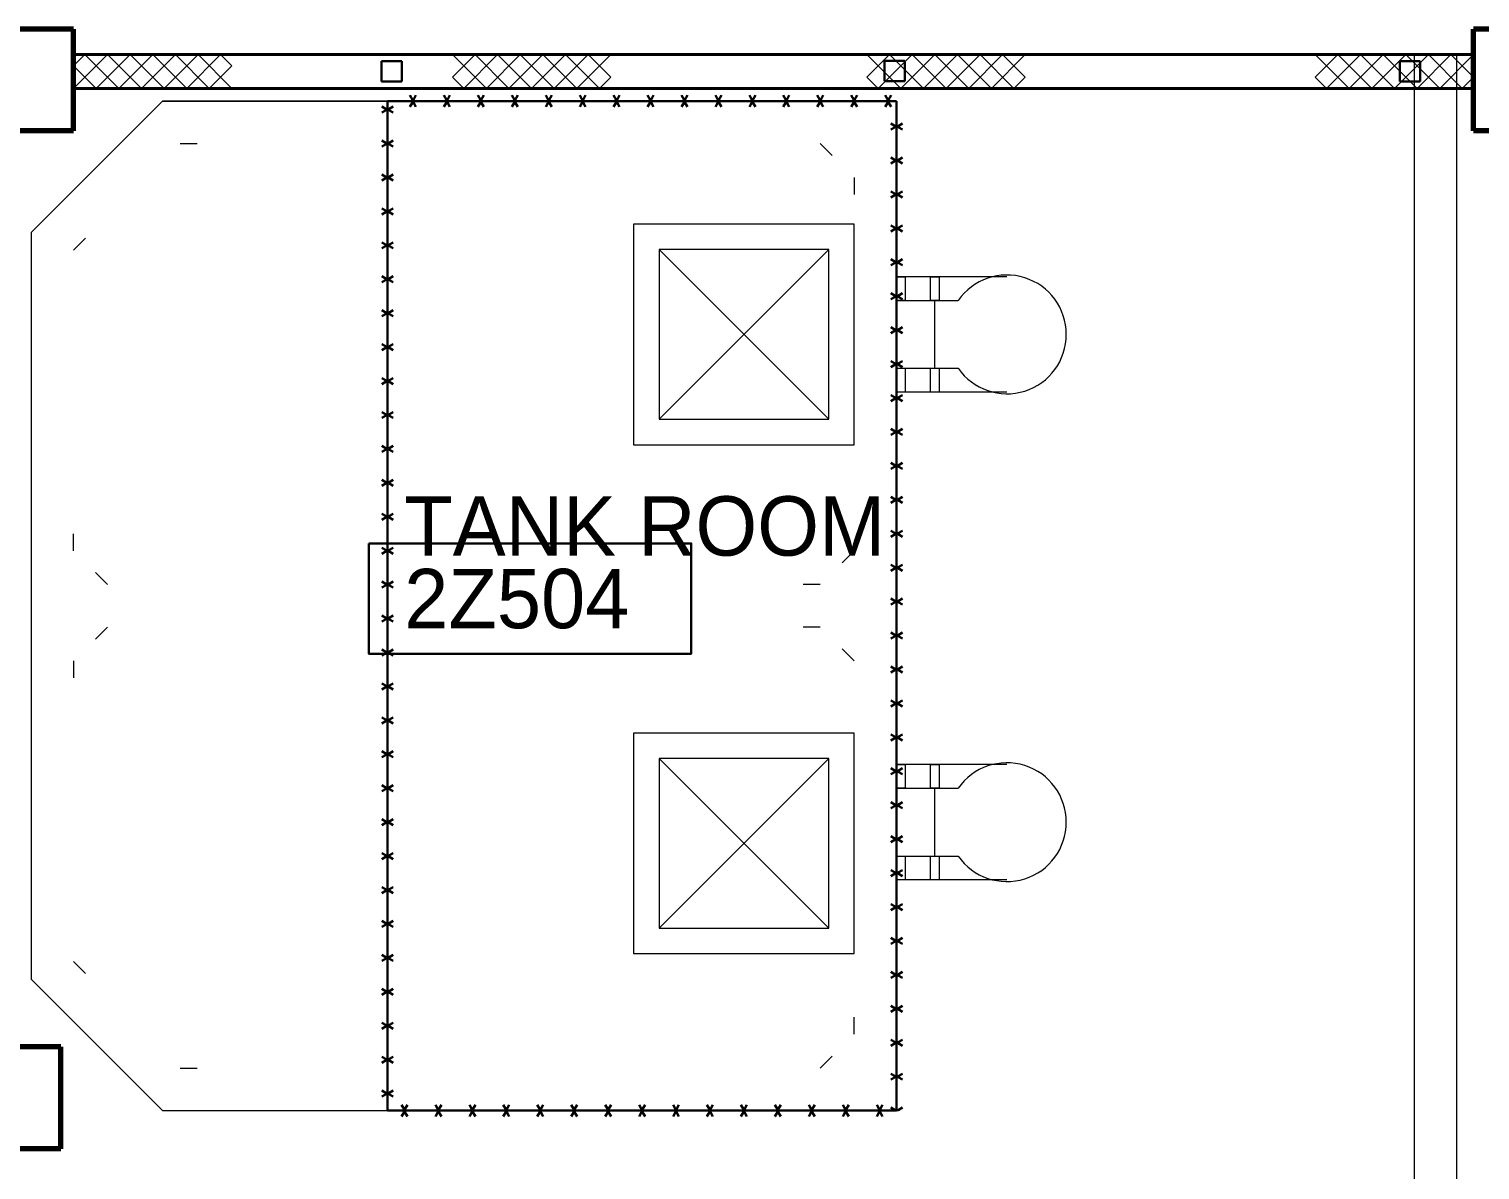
# Model space of a CAD drawing. Header units: metres. Extents: x 1807 to 3745, y 842 to 1968.
# Drawn here: x 3177.11 to 3185.66, y 1421.57 to 1428.3 of the extents above; entities that cross this region are included whole.
import ezdxf
from ezdxf.enums import TextEntityAlignment as Align

# ---------------------------------------------------------------- set-up
doc = ezdxf.new("R2010")
doc.units = ezdxf.units.M
doc.header["$MEASUREMENT"] = 0
doc.linetypes.add('DGN1', pattern=[7.299439, 0, -7.299439])
for name, color, linetype, lineweight in [('Level 1', 7, 'Continuous', 0), ('Level 31', 7, 'Continuous', 0), ('Level 33', 7, 'Continuous', 0), ('TRIRIGA DOOR BOX', 7, 'Continuous', 0)]:
    doc.layers.add(name, color=color, linetype=linetype, lineweight=lineweight)
doc.styles.add('Style-CHAR_FAST_FONT', font='CHAR_FAST_FONT.shx', dxfattribs={"height": 0.2})

msp = doc.modelspace()

# ---------------------------------------------------------------- linework, layer by layer
at = {"layer": 'Level 1', "color": 7, "linetype": 'Continuous', "lineweight": 70}
for p, q in [((3177.375, 1428.3), (3176.625, 1428.3)), ((3177.375, 1427.7), (3177.375, 1428.3)), ((3185.625, 1427.7), (3185.625, 1428.3)), ((3186.375, 1428.3), (3185.625, 1428.3)), ((3177.375, 1427.7), (3176.625, 1427.7)), ((3186.375, 1427.7), (3185.625, 1427.7)), ((3177.3, 1422.3), (3176.7, 1422.3)), ((3177.3, 1421.7), (3177.3, 1422.3)), ((3177.3, 1421.7), (3176.7, 1421.7))]:
    msp.add_line(p, q, dxfattribs=at)
at = {"layer": 'Level 1', "color": 7, "linetype": 'Continuous', "lineweight": 0}
for p, q in [((3177.375, 1428.15), (3185.625, 1428.15)), ((3177.375, 1427.95), (3177.575, 1428.15)), ((3177.4417, 1428.15), (3177.375, 1428.0833)), ((3177.6417, 1427.95), (3177.4417, 1428.15)), ((3177.5083, 1427.95), (3177.7083, 1428.15)), ((3177.575, 1428.15), (3177.775, 1427.95)), ((3177.8417, 1428.15), (3177.6417, 1427.95)), ((3177.7083, 1428.15), (3177.9083, 1427.95)), ((3177.775, 1427.95), (3177.975, 1428.15)), ((3178.0417, 1427.95), (3177.8417, 1428.15)), ((3177.9083, 1427.95), (3178.1083, 1428.15)), ((3177.975, 1428.15), (3178.175, 1427.95)), ((3178.2417, 1428.15), (3178.0417, 1427.95)), ((3178.1083, 1428.15), (3178.3083, 1427.95)), ((3178.3083, 1428.0833), (3178.2417, 1428.15)), ((3179.7407, 1428.15), (3179.6074, 1428.0167)), ((3179.8074, 1427.95), (3179.6074, 1428.15)), ((3179.674, 1427.95), (3179.874, 1428.15)), ((3179.9407, 1427.95), (3179.7407, 1428.15)), ((3180.0073, 1428.15), (3179.8074, 1427.95)), ((3179.874, 1428.15), (3180.074, 1427.95)), ((3180.1407, 1428.15), (3179.9407, 1427.95)), ((3180.2074, 1427.95), (3180.0073, 1428.15)), ((3180.074, 1427.95), (3180.274, 1428.15)), ((3180.3407, 1427.95), (3180.1407, 1428.15)), ((3180.4073, 1428.15), (3180.2074, 1427.95)), ((3180.274, 1428.15), (3180.474, 1427.95)), ((3180.5407, 1428.15), (3180.3407, 1427.95)), ((3180.5407, 1428.0167), (3180.4073, 1428.15)), ((3182.1831, 1428.15), (3182.0498, 1428.0167)), ((3182.2498, 1427.95), (3182.0498, 1428.15)), ((3182.1165, 1427.95), (3182.3165, 1428.15)), ((3182.3831, 1427.95), (3182.1831, 1428.15)), ((3182.4498, 1428.15), (3182.2498, 1427.95)), ((3182.3165, 1428.15), (3182.5165, 1427.95)), ((3182.5831, 1428.15), (3182.3831, 1427.95)), ((3182.6498, 1427.95), (3182.4498, 1428.15)), ((3182.5165, 1427.95), (3182.7165, 1428.15)), ((3182.7831, 1427.95), (3182.5831, 1428.15)), ((3182.8498, 1428.15), (3182.6498, 1427.95)), ((3182.7165, 1428.15), (3182.9165, 1427.95)), ((3182.9831, 1428.15), (3182.7831, 1427.95)), ((3182.9831, 1428.0167), (3182.8498, 1428.15)), ((3184.825, 1428.15), (3184.6917, 1428.0167)), ((3184.8917, 1427.95), (3184.6917, 1428.15)), ((3184.7583, 1427.95), (3184.9583, 1428.15)), ((3185.025, 1427.95), (3184.825, 1428.15)), ((3185.0917, 1428.15), (3184.8917, 1427.95)), ((3184.9583, 1428.15), (3185.1583, 1427.95)), ((3185.225, 1428.15), (3185.025, 1427.95)), ((3185.2917, 1427.95), (3185.0917, 1428.15)), ((3185.1583, 1427.95), (3185.3583, 1428.15)), ((3185.425, 1427.95), (3185.225, 1428.15)), ((3185.275, 1428.15), (3185.275, 1415.85)), ((3185.4917, 1428.15), (3185.2917, 1427.95)), ((3185.3583, 1428.15), (3185.5583, 1427.95)), ((3185.625, 1428.15), (3185.425, 1427.95)), ((3185.625, 1428.0167), (3185.4917, 1428.15)), ((3185.525, 1428.15), (3185.525, 1415.85)), ((3177.375, 1428.0833), (3177.5083, 1427.95)), ((3178.175, 1427.95), (3178.3083, 1428.0833)), ((3177.375, 1427.95), (3185.625, 1427.95)), ((3179.6074, 1428.0167), (3179.674, 1427.95)), ((3180.474, 1427.95), (3180.5407, 1428.0167)), ((3182.0498, 1428.0167), (3182.1165, 1427.95)), ((3182.9165, 1427.95), (3182.9831, 1428.0167)), ((3184.6917, 1428.0167), (3184.7583, 1427.95)), ((3185.5583, 1427.95), (3185.625, 1428.0167)), ((3177.9, 1427.875), (3182.225, 1427.875)), ((3182.225, 1427.875), (3177.9, 1427.875)), ((3177.9, 1427.875), (3177.9, 1427.875)), ((3182.225, 1427.875), (3182.225, 1427.875)), ((3181.975, 1427.15), (3180.675, 1427.15)), ((3180.675, 1427.15), (3180.675, 1425.85)), ((3181.975, 1425.85), (3181.975, 1427.15)), ((3180.825, 1427), (3181.825, 1426)), ((3181.825, 1427), (3180.825, 1426)), ((3180.675, 1425.85), (3181.975, 1425.85)), ((3181.975, 1424.15), (3180.675, 1424.15)), ((3180.675, 1424.15), (3180.675, 1422.85)), ((3181.975, 1422.85), (3181.975, 1424.15)), ((3180.825, 1424), (3181.825, 1423)), ((3181.825, 1424), (3180.825, 1423)), ((3180.675, 1422.85), (3181.975, 1422.85))]:
    msp.add_line(p, q, dxfattribs=at)
at = {"layer": 'Level 1', "color": 7, "linetype": 'Continuous', "lineweight": 40}
for p, q in [((3177.375, 1427.95), (3177.375, 1428.15)), ((3177.375, 1428.15), (3185.625, 1428.15)), ((3185.625, 1427.95), (3185.625, 1428.15)), ((3177.375, 1427.95), (3185.625, 1427.95))]:
    msp.add_line(p, q, dxfattribs=at)
at = {"layer": 'Level 1', "color": 7, "linetype": 'Continuous', "lineweight": 30}
for p, q in [((3179.31, 1428.11), (3179.19, 1428.11)), ((3179.19, 1428.11), (3179.19, 1427.99)), ((3179.31, 1427.99), (3179.31, 1428.11)), ((3182.2731, 1428.1122), (3182.1531, 1428.1122)), ((3182.1531, 1428.1122), (3182.1531, 1427.9922)), ((3182.2731, 1427.9922), (3182.2731, 1428.1122)), ((3185.31, 1428.11), (3185.19, 1428.11)), ((3185.19, 1428.11), (3185.19, 1427.99)), ((3185.31, 1427.99), (3185.31, 1428.11)), ((3179.19, 1427.99), (3179.31, 1427.99)), ((3182.1531, 1427.9922), (3182.2731, 1427.9922)), ((3185.19, 1427.99), (3185.31, 1427.99)), ((3179.225, 1421.925), (3179.225, 1427.875)), ((3179.225, 1427.875), (3182.225, 1427.875)), ((3179.3574, 1427.9091), (3179.3723, 1427.8833)), ((3179.3723, 1427.8666), (3179.3574, 1427.8408)), ((3179.3723, 1427.8833), (3179.3723, 1427.8666)), ((3179.3926, 1427.9091), (3179.3777, 1427.8833)), ((3179.3777, 1427.8833), (3179.3777, 1427.8666)), ((3179.3777, 1427.8666), (3179.3926, 1427.8408)), ((3179.5574, 1427.9091), (3179.5723, 1427.8833)), ((3179.5723, 1427.8666), (3179.5574, 1427.8408)), ((3179.5723, 1427.8833), (3179.5723, 1427.8666)), ((3179.5926, 1427.9091), (3179.5777, 1427.8833)), ((3179.5777, 1427.8833), (3179.5777, 1427.8666)), ((3179.5777, 1427.8666), (3179.5926, 1427.8408)), ((3179.7574, 1427.9091), (3179.7723, 1427.8833)), ((3179.7723, 1427.8666), (3179.7574, 1427.8408)), ((3179.7723, 1427.8833), (3179.7723, 1427.8666)), ((3179.7926, 1427.9091), (3179.7777, 1427.8833)), ((3179.7777, 1427.8833), (3179.7777, 1427.8666)), ((3179.7777, 1427.8666), (3179.7926, 1427.8408)), ((3179.9574, 1427.9091), (3179.9723, 1427.8833)), ((3179.9723, 1427.8666), (3179.9574, 1427.8408)), ((3179.9723, 1427.8833), (3179.9723, 1427.8666)), ((3179.9926, 1427.9091), (3179.9777, 1427.8833)), ((3179.9777, 1427.8833), (3179.9777, 1427.8666)), ((3179.9777, 1427.8666), (3179.9926, 1427.8408)), ((3180.1574, 1427.9091), (3180.1723, 1427.8833)), ((3180.1723, 1427.8666), (3180.1574, 1427.8408)), ((3180.1723, 1427.8833), (3180.1723, 1427.8666)), ((3180.1926, 1427.9091), (3180.1777, 1427.8833)), ((3180.1777, 1427.8833), (3180.1777, 1427.8666)), ((3180.1777, 1427.8666), (3180.1926, 1427.8408)), ((3180.3574, 1427.9091), (3180.3723, 1427.8833)), ((3180.3723, 1427.8666), (3180.3574, 1427.8408)), ((3180.3723, 1427.8833), (3180.3723, 1427.8666)), ((3180.3926, 1427.9091), (3180.3777, 1427.8833)), ((3180.3777, 1427.8833), (3180.3777, 1427.8666)), ((3180.3777, 1427.8666), (3180.3926, 1427.8408)), ((3180.5574, 1427.9091), (3180.5723, 1427.8833)), ((3180.5723, 1427.8666), (3180.5574, 1427.8408)), ((3180.5723, 1427.8833), (3180.5723, 1427.8666)), ((3180.5926, 1427.9091), (3180.5777, 1427.8833)), ((3180.5777, 1427.8833), (3180.5777, 1427.8666)), ((3180.5777, 1427.8666), (3180.5926, 1427.8408)), ((3180.7574, 1427.9091), (3180.7723, 1427.8833)), ((3180.7723, 1427.8666), (3180.7574, 1427.8408)), ((3180.7723, 1427.8833), (3180.7723, 1427.8666)), ((3180.7926, 1427.9091), (3180.7777, 1427.8833)), ((3180.7777, 1427.8833), (3180.7777, 1427.8666)), ((3180.7777, 1427.8666), (3180.7926, 1427.8408)), ((3180.9574, 1427.9091), (3180.9723, 1427.8833)), ((3180.9723, 1427.8666), (3180.9574, 1427.8408)), ((3180.9723, 1427.8833), (3180.9723, 1427.8666)), ((3180.9926, 1427.9091), (3180.9777, 1427.8833)), ((3180.9777, 1427.8833), (3180.9777, 1427.8666)), ((3180.9777, 1427.8666), (3180.9926, 1427.8408)), ((3181.1574, 1427.9091), (3181.1723, 1427.8833)), ((3181.1723, 1427.8666), (3181.1574, 1427.8408)), ((3181.1723, 1427.8833), (3181.1723, 1427.8666)), ((3181.1926, 1427.9091), (3181.1777, 1427.8833)), ((3181.1777, 1427.8833), (3181.1777, 1427.8666)), ((3181.1777, 1427.8666), (3181.1926, 1427.8408)), ((3181.3574, 1427.9091), (3181.3723, 1427.8833)), ((3181.3723, 1427.8666), (3181.3574, 1427.8408)), ((3181.3723, 1427.8833), (3181.3723, 1427.8666)), ((3181.3926, 1427.9091), (3181.3777, 1427.8833)), ((3181.3777, 1427.8833), (3181.3777, 1427.8666)), ((3181.3777, 1427.8666), (3181.3926, 1427.8408)), ((3181.5574, 1427.9091), (3181.5723, 1427.8833)), ((3181.5723, 1427.8666), (3181.5574, 1427.8408)), ((3181.5723, 1427.8833), (3181.5723, 1427.8666)), ((3181.5926, 1427.9091), (3181.5777, 1427.8833)), ((3181.5777, 1427.8833), (3181.5777, 1427.8666)), ((3181.5777, 1427.8666), (3181.5926, 1427.8408)), ((3181.7574, 1427.9091), (3181.7723, 1427.8833)), ((3181.7723, 1427.8666), (3181.7574, 1427.8408)), ((3181.7723, 1427.8833), (3181.7723, 1427.8666)), ((3181.7926, 1427.9091), (3181.7777, 1427.8833)), ((3181.7777, 1427.8833), (3181.7777, 1427.8666)), ((3181.7777, 1427.8666), (3181.7926, 1427.8408)), ((3181.9574, 1427.9091), (3181.9723, 1427.8833)), ((3181.9723, 1427.8666), (3181.9574, 1427.8408)), ((3181.9723, 1427.8833), (3181.9723, 1427.8666)), ((3181.9926, 1427.9091), (3181.9777, 1427.8833)), ((3181.9777, 1427.8833), (3181.9777, 1427.8666)), ((3181.9777, 1427.8666), (3181.9926, 1427.8408)), ((3182.1574, 1427.9091), (3182.1723, 1427.8833)), ((3182.1723, 1427.8666), (3182.1574, 1427.8408)), ((3182.1723, 1427.8833), (3182.1723, 1427.8666)), ((3182.1926, 1427.9091), (3182.1777, 1427.8833)), ((3182.1777, 1427.8833), (3182.1777, 1427.8666)), ((3182.1777, 1427.8666), (3182.1926, 1427.8408)), ((3182.225, 1427.875), (3182.225, 1421.925)), ((3179.1908, 1427.8426), (3179.2166, 1427.8277)), ((3179.1908, 1427.8073), (3179.2166, 1427.8222)), ((3179.2166, 1427.8277), (3179.2334, 1427.8277)), ((3179.2166, 1427.8222), (3179.2334, 1427.8222)), ((3179.2334, 1427.8277), (3179.2592, 1427.8426)), ((3179.2334, 1427.8222), (3179.2592, 1427.8073)), ((3182.2166, 1427.7277), (3182.1908, 1427.7426)), ((3182.2166, 1427.7222), (3182.1908, 1427.7073)), ((3182.2333, 1427.7277), (3182.2166, 1427.7277)), ((3182.2333, 1427.7222), (3182.2166, 1427.7222)), ((3182.2592, 1427.7426), (3182.2333, 1427.7277)), ((3182.2592, 1427.7073), (3182.2333, 1427.7222)), ((3179.1908, 1427.6426), (3179.2166, 1427.6277)), ((3179.1908, 1427.6073), (3179.2166, 1427.6222)), ((3179.2166, 1427.6277), (3179.2334, 1427.6277)), ((3179.2166, 1427.6222), (3179.2334, 1427.6222)), ((3179.2334, 1427.6277), (3179.2592, 1427.6426)), ((3179.2334, 1427.6222), (3179.2592, 1427.6073)), ((3182.2166, 1427.5277), (3182.1908, 1427.5426)), ((3182.2166, 1427.5222), (3182.1908, 1427.5073)), ((3182.2333, 1427.5277), (3182.2166, 1427.5277)), ((3182.2333, 1427.5222), (3182.2166, 1427.5222)), ((3182.2592, 1427.5426), (3182.2333, 1427.5277)), ((3182.2592, 1427.5073), (3182.2333, 1427.5222)), ((3179.1908, 1427.4426), (3179.2166, 1427.4277)), ((3179.2166, 1427.4277), (3179.2334, 1427.4277)), ((3179.2334, 1427.4277), (3179.2592, 1427.4426)), ((3179.1908, 1427.4073), (3179.2166, 1427.4222)), ((3179.2166, 1427.4222), (3179.2334, 1427.4222)), ((3179.2334, 1427.4222), (3179.2592, 1427.4073)), ((3182.2166, 1427.3277), (3182.1908, 1427.3426)), ((3182.2592, 1427.3426), (3182.2333, 1427.3277)), ((3182.2166, 1427.3222), (3182.1908, 1427.3073)), ((3182.2333, 1427.3277), (3182.2166, 1427.3277)), ((3182.2333, 1427.3222), (3182.2166, 1427.3222)), ((3182.2592, 1427.3073), (3182.2333, 1427.3222)), ((3179.1908, 1427.2426), (3179.2166, 1427.2277)), ((3179.1908, 1427.2073), (3179.2166, 1427.2222)), ((3179.2166, 1427.2277), (3179.2334, 1427.2277)), ((3179.2166, 1427.2222), (3179.2334, 1427.2222)), ((3179.2334, 1427.2277), (3179.2592, 1427.2426)), ((3179.2334, 1427.2222), (3179.2592, 1427.2073)), ((3182.2166, 1427.1277), (3182.1908, 1427.1426)), ((3182.2166, 1427.1222), (3182.1908, 1427.1073)), ((3182.2333, 1427.1277), (3182.2166, 1427.1277)), ((3182.2333, 1427.1222), (3182.2166, 1427.1222)), ((3182.2592, 1427.1426), (3182.2333, 1427.1277)), ((3182.2592, 1427.1073), (3182.2333, 1427.1222)), ((3179.1908, 1427.0426), (3179.2166, 1427.0277)), ((3179.1908, 1427.0073), (3179.2166, 1427.0222)), ((3179.2166, 1427.0277), (3179.2334, 1427.0277)), ((3179.2166, 1427.0222), (3179.2334, 1427.0222)), ((3179.2334, 1427.0277), (3179.2592, 1427.0426)), ((3179.2334, 1427.0222), (3179.2592, 1427.0073)), ((3182.2166, 1426.9277), (3182.1908, 1426.9426)), ((3182.2166, 1426.9222), (3182.1908, 1426.9073)), ((3182.2333, 1426.9277), (3182.2166, 1426.9277)), ((3182.2333, 1426.9222), (3182.2166, 1426.9222)), ((3182.2592, 1426.9426), (3182.2333, 1426.9277)), ((3182.2592, 1426.9073), (3182.2333, 1426.9222)), ((3179.1908, 1426.8426), (3179.2166, 1426.8277)), ((3179.2166, 1426.8277), (3179.2334, 1426.8277)), ((3179.2334, 1426.8277), (3179.2592, 1426.8426)), ((3179.1908, 1426.8073), (3179.2166, 1426.8222)), ((3179.2166, 1426.8222), (3179.2334, 1426.8222)), ((3179.2334, 1426.8222), (3179.2592, 1426.8073)), ((3182.2166, 1426.7277), (3182.1908, 1426.7426)), ((3182.2592, 1426.7426), (3182.2333, 1426.7277)), ((3182.2166, 1426.7222), (3182.1908, 1426.7073)), ((3182.2333, 1426.7277), (3182.2166, 1426.7277)), ((3182.2333, 1426.7222), (3182.2166, 1426.7222)), ((3182.2592, 1426.7073), (3182.2333, 1426.7222)), ((3179.1908, 1426.6426), (3179.2166, 1426.6277)), ((3179.1908, 1426.6073), (3179.2166, 1426.6222)), ((3179.2166, 1426.6277), (3179.2334, 1426.6277)), ((3179.2166, 1426.6222), (3179.2334, 1426.6222)), ((3179.2334, 1426.6277), (3179.2592, 1426.6426)), ((3179.2334, 1426.6222), (3179.2592, 1426.6073)), ((3182.2166, 1426.5277), (3182.1908, 1426.5426)), ((3182.2166, 1426.5222), (3182.1908, 1426.5073)), ((3182.2333, 1426.5277), (3182.2166, 1426.5277)), ((3182.2333, 1426.5222), (3182.2166, 1426.5222)), ((3182.2592, 1426.5426), (3182.2333, 1426.5277)), ((3182.2592, 1426.5073), (3182.2333, 1426.5222)), ((3179.1908, 1426.4426), (3179.2166, 1426.4277)), ((3179.1908, 1426.4073), (3179.2166, 1426.4222)), ((3179.2166, 1426.4277), (3179.2334, 1426.4277)), ((3179.2166, 1426.4222), (3179.2334, 1426.4222)), ((3179.2334, 1426.4277), (3179.2592, 1426.4426)), ((3179.2334, 1426.4222), (3179.2592, 1426.4073)), ((3182.2166, 1426.3277), (3182.1908, 1426.3426)), ((3182.2166, 1426.3222), (3182.1908, 1426.3073)), ((3182.2333, 1426.3277), (3182.2166, 1426.3277)), ((3182.2333, 1426.3222), (3182.2166, 1426.3222)), ((3182.2592, 1426.3426), (3182.2333, 1426.3277)), ((3182.2592, 1426.3073), (3182.2333, 1426.3222)), ((3179.1908, 1426.2426), (3179.2166, 1426.2277)), ((3179.2166, 1426.2277), (3179.2334, 1426.2277)), ((3179.2334, 1426.2277), (3179.2592, 1426.2426)), ((3179.1908, 1426.2073), (3179.2166, 1426.2222)), ((3179.2166, 1426.2222), (3179.2334, 1426.2222)), ((3179.2334, 1426.2222), (3179.2592, 1426.2073)), ((3182.2166, 1426.1277), (3182.1908, 1426.1426)), ((3182.2592, 1426.1426), (3182.2333, 1426.1277)), ((3182.2166, 1426.1222), (3182.1908, 1426.1073)), ((3182.2333, 1426.1277), (3182.2166, 1426.1277)), ((3182.2333, 1426.1222), (3182.2166, 1426.1222)), ((3182.2592, 1426.1073), (3182.2333, 1426.1222)), ((3179.1908, 1426.0426), (3179.2166, 1426.0277)), ((3179.1908, 1426.0073), (3179.2166, 1426.0222)), ((3179.2166, 1426.0277), (3179.2334, 1426.0277)), ((3179.2166, 1426.0222), (3179.2334, 1426.0222)), ((3179.2334, 1426.0277), (3179.2592, 1426.0426)), ((3179.2334, 1426.0222), (3179.2592, 1426.0073)), ((3182.2166, 1425.9277), (3182.1908, 1425.9426)), ((3182.2166, 1425.9222), (3182.1908, 1425.9073)), ((3182.2333, 1425.9277), (3182.2166, 1425.9277)), ((3182.2333, 1425.9222), (3182.2166, 1425.9222)), ((3182.2592, 1425.9426), (3182.2333, 1425.9277)), ((3182.2592, 1425.9073), (3182.2333, 1425.9222)), ((3179.1908, 1425.8426), (3179.2166, 1425.8277)), ((3179.1908, 1425.8073), (3179.2166, 1425.8222)), ((3179.2166, 1425.8277), (3179.2334, 1425.8277)), ((3179.2166, 1425.8222), (3179.2334, 1425.8222)), ((3179.2334, 1425.8277), (3179.2592, 1425.8426)), ((3179.2334, 1425.8222), (3179.2592, 1425.8073)), ((3182.2166, 1425.7277), (3182.1908, 1425.7426)), ((3182.2166, 1425.7222), (3182.1908, 1425.7073)), ((3182.2333, 1425.7277), (3182.2166, 1425.7277)), ((3182.2333, 1425.7222), (3182.2166, 1425.7222)), ((3182.2592, 1425.7426), (3182.2333, 1425.7277)), ((3182.2592, 1425.7073), (3182.2333, 1425.7222)), ((3179.1908, 1425.6426), (3179.2166, 1425.6277)), ((3179.2166, 1425.6277), (3179.2334, 1425.6277)), ((3179.2334, 1425.6277), (3179.2592, 1425.6426)), ((3179.1908, 1425.6073), (3179.2166, 1425.6222)), ((3179.2166, 1425.6222), (3179.2334, 1425.6222)), ((3179.2334, 1425.6222), (3179.2592, 1425.6073)), ((3182.2166, 1425.5277), (3182.1908, 1425.5426)), ((3182.2592, 1425.5426), (3182.2333, 1425.5277)), ((3182.2166, 1425.5222), (3182.1908, 1425.5073)), ((3182.2333, 1425.5277), (3182.2166, 1425.5277)), ((3182.2333, 1425.5222), (3182.2166, 1425.5222)), ((3182.2592, 1425.5073), (3182.2333, 1425.5222)), ((3179.1908, 1425.4426), (3179.2166, 1425.4277)), ((3179.1908, 1425.4073), (3179.2166, 1425.4222)), ((3179.2166, 1425.4277), (3179.2334, 1425.4277)), ((3179.2166, 1425.4222), (3179.2334, 1425.4222)), ((3179.2334, 1425.4277), (3179.2592, 1425.4426)), ((3179.2334, 1425.4222), (3179.2592, 1425.4073)), ((3182.2166, 1425.3277), (3182.1908, 1425.3426)), ((3182.2166, 1425.3222), (3182.1908, 1425.3073)), ((3182.2333, 1425.3277), (3182.2166, 1425.3277)), ((3182.2333, 1425.3222), (3182.2166, 1425.3222)), ((3182.2592, 1425.3426), (3182.2333, 1425.3277)), ((3182.2592, 1425.3073), (3182.2333, 1425.3222)), ((3179.1908, 1425.2426), (3179.2166, 1425.2277)), ((3179.1908, 1425.2073), (3179.2166, 1425.2222)), ((3179.2166, 1425.2277), (3179.2334, 1425.2277)), ((3179.2166, 1425.2222), (3179.2334, 1425.2222)), ((3179.2334, 1425.2277), (3179.2592, 1425.2426)), ((3179.2334, 1425.2222), (3179.2592, 1425.2073)), ((3182.2166, 1425.1277), (3182.1908, 1425.1426)), ((3182.2166, 1425.1222), (3182.1908, 1425.1073)), ((3182.2333, 1425.1277), (3182.2166, 1425.1277)), ((3182.2333, 1425.1222), (3182.2166, 1425.1222)), ((3182.2592, 1425.1426), (3182.2333, 1425.1277)), ((3182.2592, 1425.1073), (3182.2333, 1425.1222)), ((3179.1908, 1425.0426), (3179.2166, 1425.0277)), ((3179.2334, 1425.0277), (3179.2592, 1425.0426)), ((3179.1908, 1425.0073), (3179.2166, 1425.0222)), ((3179.2166, 1425.0277), (3179.2334, 1425.0277)), ((3179.2166, 1425.0222), (3179.2334, 1425.0222)), ((3179.2334, 1425.0222), (3179.2592, 1425.0073)), ((3182.2166, 1424.9277), (3182.1908, 1424.9426)), ((3182.2166, 1424.9222), (3182.1908, 1424.9073)), ((3182.2333, 1424.9277), (3182.2166, 1424.9277)), ((3182.2333, 1424.9222), (3182.2166, 1424.9222)), ((3182.2592, 1424.9426), (3182.2333, 1424.9277)), ((3182.2592, 1424.9073), (3182.2333, 1424.9222)), ((3179.1908, 1424.8426), (3179.2166, 1424.8277)), ((3179.1908, 1424.8073), (3179.2166, 1424.8222)), ((3179.2166, 1424.8277), (3179.2334, 1424.8277)), ((3179.2166, 1424.8222), (3179.2334, 1424.8222)), ((3179.2334, 1424.8277), (3179.2592, 1424.8426)), ((3179.2334, 1424.8222), (3179.2592, 1424.8073)), ((3182.2166, 1424.7277), (3182.1908, 1424.7426)), ((3182.2166, 1424.7222), (3182.1908, 1424.7073)), ((3182.2333, 1424.7277), (3182.2166, 1424.7277)), ((3182.2333, 1424.7222), (3182.2166, 1424.7222)), ((3182.2592, 1424.7426), (3182.2333, 1424.7277)), ((3182.2592, 1424.7073), (3182.2333, 1424.7222)), ((3179.1908, 1424.6426), (3179.2166, 1424.6277)), ((3179.1908, 1424.6073), (3179.2166, 1424.6222)), ((3179.2166, 1424.6277), (3179.2334, 1424.6277)), ((3179.2166, 1424.6222), (3179.2334, 1424.6222)), ((3179.2334, 1424.6277), (3179.2592, 1424.6426)), ((3179.2334, 1424.6222), (3179.2592, 1424.6073)), ((3182.2166, 1424.5277), (3182.1908, 1424.5426)), ((3182.2166, 1424.5222), (3182.1908, 1424.5073)), ((3182.2333, 1424.5277), (3182.2166, 1424.5277)), ((3182.2333, 1424.5222), (3182.2166, 1424.5222)), ((3182.2592, 1424.5426), (3182.2333, 1424.5277)), ((3182.2592, 1424.5073), (3182.2333, 1424.5222)), ((3179.1908, 1424.4426), (3179.2166, 1424.4277)), ((3179.2334, 1424.4277), (3179.2592, 1424.4426)), ((3179.1908, 1424.4073), (3179.2166, 1424.4222)), ((3179.2166, 1424.4277), (3179.2334, 1424.4277)), ((3179.2166, 1424.4222), (3179.2334, 1424.4222)), ((3179.2334, 1424.4222), (3179.2592, 1424.4073)), ((3182.2166, 1424.3277), (3182.1908, 1424.3426)), ((3182.2166, 1424.3222), (3182.1908, 1424.3073)), ((3182.2333, 1424.3277), (3182.2166, 1424.3277)), ((3182.2333, 1424.3222), (3182.2166, 1424.3222)), ((3182.2592, 1424.3426), (3182.2333, 1424.3277)), ((3182.2592, 1424.3073), (3182.2333, 1424.3222)), ((3179.1908, 1424.2426), (3179.2166, 1424.2277)), ((3179.1908, 1424.2073), (3179.2166, 1424.2222)), ((3179.2166, 1424.2277), (3179.2334, 1424.2277)), ((3179.2166, 1424.2222), (3179.2334, 1424.2222)), ((3179.2334, 1424.2277), (3179.2592, 1424.2426)), ((3179.2334, 1424.2222), (3179.2592, 1424.2073)), ((3182.2166, 1424.1277), (3182.1908, 1424.1426)), ((3182.2166, 1424.1222), (3182.1908, 1424.1073)), ((3182.2333, 1424.1277), (3182.2166, 1424.1277)), ((3182.2333, 1424.1222), (3182.2166, 1424.1222)), ((3182.2592, 1424.1426), (3182.2333, 1424.1277)), ((3182.2592, 1424.1073), (3182.2333, 1424.1222)), ((3179.1908, 1424.0426), (3179.2166, 1424.0277)), ((3179.1908, 1424.0073), (3179.2166, 1424.0222)), ((3179.2166, 1424.0277), (3179.2334, 1424.0277)), ((3179.2166, 1424.0222), (3179.2334, 1424.0222)), ((3179.2334, 1424.0277), (3179.2592, 1424.0426)), ((3179.2334, 1424.0222), (3179.2592, 1424.0073)), ((3182.2166, 1423.9277), (3182.1908, 1423.9426)), ((3182.2166, 1423.9222), (3182.1908, 1423.9073)), ((3182.2333, 1423.9277), (3182.2166, 1423.9277)), ((3182.2333, 1423.9222), (3182.2166, 1423.9222)), ((3182.2592, 1423.9426), (3182.2333, 1423.9277)), ((3182.2592, 1423.9073), (3182.2333, 1423.9222)), ((3179.1908, 1423.8426), (3179.2166, 1423.8277)), ((3179.2334, 1423.8277), (3179.2592, 1423.8426)), ((3179.1908, 1423.8073), (3179.2166, 1423.8222)), ((3179.2166, 1423.8277), (3179.2334, 1423.8277)), ((3179.2166, 1423.8222), (3179.2334, 1423.8222)), ((3179.2334, 1423.8222), (3179.2592, 1423.8073)), ((3182.2166, 1423.7277), (3182.1908, 1423.7426)), ((3182.2166, 1423.7222), (3182.1908, 1423.7073)), ((3182.2333, 1423.7277), (3182.2166, 1423.7277)), ((3182.2333, 1423.7222), (3182.2166, 1423.7222)), ((3182.2592, 1423.7426), (3182.2333, 1423.7277)), ((3182.2592, 1423.7073), (3182.2333, 1423.7222)), ((3179.1908, 1423.6426), (3179.2166, 1423.6277)), ((3179.1908, 1423.6073), (3179.2166, 1423.6222)), ((3179.2166, 1423.6277), (3179.2334, 1423.6277)), ((3179.2166, 1423.6222), (3179.2334, 1423.6222)), ((3179.2334, 1423.6277), (3179.2592, 1423.6426)), ((3179.2334, 1423.6222), (3179.2592, 1423.6073)), ((3182.2166, 1423.5277), (3182.1908, 1423.5426)), ((3182.2166, 1423.5222), (3182.1908, 1423.5073)), ((3182.2333, 1423.5277), (3182.2166, 1423.5277)), ((3182.2333, 1423.5222), (3182.2166, 1423.5222)), ((3182.2592, 1423.5426), (3182.2333, 1423.5277)), ((3182.2592, 1423.5073), (3182.2333, 1423.5222)), ((3179.1908, 1423.4426), (3179.2166, 1423.4277)), ((3179.1908, 1423.4073), (3179.2166, 1423.4222)), ((3179.2166, 1423.4277), (3179.2334, 1423.4277)), ((3179.2166, 1423.4222), (3179.2334, 1423.4222)), ((3179.2334, 1423.4277), (3179.2592, 1423.4426)), ((3179.2334, 1423.4222), (3179.2592, 1423.4073)), ((3182.2166, 1423.3277), (3182.1908, 1423.3426)), ((3182.2166, 1423.3222), (3182.1908, 1423.3073)), ((3182.2333, 1423.3277), (3182.2166, 1423.3277)), ((3182.2333, 1423.3222), (3182.2166, 1423.3222)), ((3182.2592, 1423.3426), (3182.2333, 1423.3277)), ((3182.2592, 1423.3073), (3182.2333, 1423.3222)), ((3179.1908, 1423.2426), (3179.2166, 1423.2277)), ((3179.2334, 1423.2277), (3179.2592, 1423.2426)), ((3179.1908, 1423.2073), (3179.2166, 1423.2222)), ((3179.2166, 1423.2277), (3179.2334, 1423.2277)), ((3179.2166, 1423.2222), (3179.2334, 1423.2222)), ((3179.2334, 1423.2222), (3179.2592, 1423.2073)), ((3182.2166, 1423.1277), (3182.1908, 1423.1426)), ((3182.2166, 1423.1222), (3182.1908, 1423.1073)), ((3182.2333, 1423.1277), (3182.2166, 1423.1277)), ((3182.2333, 1423.1222), (3182.2166, 1423.1222)), ((3182.2592, 1423.1426), (3182.2333, 1423.1277)), ((3182.2592, 1423.1073), (3182.2333, 1423.1222)), ((3179.1908, 1423.0426), (3179.2166, 1423.0277)), ((3179.1908, 1423.0073), (3179.2166, 1423.0222)), ((3179.2166, 1423.0277), (3179.2334, 1423.0277)), ((3179.2166, 1423.0222), (3179.2334, 1423.0222)), ((3179.2334, 1423.0277), (3179.2592, 1423.0426)), ((3179.2334, 1423.0222), (3179.2592, 1423.0073)), ((3182.2166, 1422.9277), (3182.1908, 1422.9426)), ((3182.2166, 1422.9222), (3182.1908, 1422.9073)), ((3182.2333, 1422.9277), (3182.2166, 1422.9277)), ((3182.2333, 1422.9222), (3182.2166, 1422.9222)), ((3182.2592, 1422.9426), (3182.2333, 1422.9277)), ((3182.2592, 1422.9073), (3182.2333, 1422.9222)), ((3179.1908, 1422.8426), (3179.2166, 1422.8277)), ((3179.1908, 1422.8073), (3179.2166, 1422.8222)), ((3179.2166, 1422.8277), (3179.2334, 1422.8277)), ((3179.2166, 1422.8222), (3179.2334, 1422.8222)), ((3179.2334, 1422.8277), (3179.2592, 1422.8426)), ((3179.2334, 1422.8222), (3179.2592, 1422.8073)), ((3182.2166, 1422.7277), (3182.1908, 1422.7426)), ((3182.2166, 1422.7222), (3182.1908, 1422.7073)), ((3182.2333, 1422.7277), (3182.2166, 1422.7277)), ((3182.2333, 1422.7222), (3182.2166, 1422.7222)), ((3182.2592, 1422.7426), (3182.2333, 1422.7277)), ((3182.2592, 1422.7073), (3182.2333, 1422.7222)), ((3179.1908, 1422.6426), (3179.2166, 1422.6277)), ((3179.2334, 1422.6277), (3179.2592, 1422.6426)), ((3179.1908, 1422.6073), (3179.2166, 1422.6222)), ((3179.2166, 1422.6277), (3179.2334, 1422.6277)), ((3179.2166, 1422.6222), (3179.2334, 1422.6222)), ((3179.2334, 1422.6222), (3179.2592, 1422.6073)), ((3182.2166, 1422.5277), (3182.1908, 1422.5426)), ((3182.2166, 1422.5222), (3182.1908, 1422.5073)), ((3182.2333, 1422.5277), (3182.2166, 1422.5277)), ((3182.2333, 1422.5222), (3182.2166, 1422.5222)), ((3182.2592, 1422.5426), (3182.2333, 1422.5277)), ((3182.2592, 1422.5073), (3182.2333, 1422.5222)), ((3179.1908, 1422.4426), (3179.2166, 1422.4277)), ((3179.1908, 1422.4073), (3179.2166, 1422.4222)), ((3179.2166, 1422.4277), (3179.2334, 1422.4277)), ((3179.2166, 1422.4222), (3179.2334, 1422.4222)), ((3179.2334, 1422.4277), (3179.2592, 1422.4426)), ((3179.2334, 1422.4222), (3179.2592, 1422.4073)), ((3182.2166, 1422.3277), (3182.1908, 1422.3426)), ((3182.2166, 1422.3222), (3182.1908, 1422.3073)), ((3182.2333, 1422.3277), (3182.2166, 1422.3277)), ((3182.2333, 1422.3222), (3182.2166, 1422.3222)), ((3182.2592, 1422.3426), (3182.2333, 1422.3277)), ((3182.2592, 1422.3073), (3182.2333, 1422.3222)), ((3179.1908, 1422.2426), (3179.2166, 1422.2277)), ((3179.1908, 1422.2073), (3179.2166, 1422.2222)), ((3179.2166, 1422.2277), (3179.2334, 1422.2277)), ((3179.2166, 1422.2222), (3179.2334, 1422.2222)), ((3179.2334, 1422.2277), (3179.2592, 1422.2426)), ((3179.2334, 1422.2222), (3179.2592, 1422.2073)), ((3182.2166, 1422.1277), (3182.1908, 1422.1426)), ((3182.2166, 1422.1222), (3182.1908, 1422.1073)), ((3182.2333, 1422.1277), (3182.2166, 1422.1277)), ((3182.2333, 1422.1222), (3182.2166, 1422.1222)), ((3182.2592, 1422.1426), (3182.2333, 1422.1277)), ((3182.2592, 1422.1073), (3182.2333, 1422.1222)), ((3179.1908, 1422.0426), (3179.2166, 1422.0277)), ((3179.2334, 1422.0277), (3179.2592, 1422.0426)), ((3179.1908, 1422.0073), (3179.2166, 1422.0222)), ((3179.2166, 1422.0277), (3179.2334, 1422.0277)), ((3179.2166, 1422.0222), (3179.2334, 1422.0222)), ((3179.2334, 1422.0222), (3179.2592, 1422.0073)), ((3179.3223, 1421.9333), (3179.3074, 1421.9591)), ((3179.3277, 1421.9333), (3179.3426, 1421.9591)), ((3179.5223, 1421.9333), (3179.5074, 1421.9591)), ((3179.5277, 1421.9333), (3179.5426, 1421.9591)), ((3179.7223, 1421.9333), (3179.7074, 1421.9591)), ((3179.7277, 1421.9333), (3179.7426, 1421.9591)), ((3179.9223, 1421.9333), (3179.9074, 1421.9591)), ((3179.9277, 1421.9333), (3179.9426, 1421.9591)), ((3180.1223, 1421.9333), (3180.1074, 1421.9591)), ((3180.1277, 1421.9333), (3180.1426, 1421.9591)), ((3180.3223, 1421.9333), (3180.3074, 1421.9591)), ((3180.3277, 1421.9333), (3180.3426, 1421.9591)), ((3180.5223, 1421.9333), (3180.5074, 1421.9591)), ((3180.5277, 1421.9333), (3180.5426, 1421.9591)), ((3180.7223, 1421.9333), (3180.7074, 1421.9591)), ((3180.7277, 1421.9333), (3180.7426, 1421.9591)), ((3180.9223, 1421.9333), (3180.9074, 1421.9591)), ((3180.9277, 1421.9333), (3180.9426, 1421.9591)), ((3181.1223, 1421.9333), (3181.1074, 1421.9591)), ((3181.1277, 1421.9333), (3181.1426, 1421.9591)), ((3181.3223, 1421.9333), (3181.3074, 1421.9591)), ((3181.3277, 1421.9333), (3181.3426, 1421.9591)), ((3181.5223, 1421.9333), (3181.5074, 1421.9591)), ((3181.5277, 1421.9333), (3181.5426, 1421.9591)), ((3181.7223, 1421.9333), (3181.7074, 1421.9591)), ((3181.7277, 1421.9333), (3181.7426, 1421.9591)), ((3181.9223, 1421.9333), (3181.9074, 1421.9591)), ((3181.9277, 1421.9333), (3181.9426, 1421.9591)), ((3182.1223, 1421.9333), (3182.1074, 1421.9591)), ((3182.1277, 1421.9333), (3182.1426, 1421.9591)), ((3182.225, 1421.925), (3179.225, 1421.925)), ((3179.3074, 1421.8908), (3179.3223, 1421.9166)), ((3179.3223, 1421.9166), (3179.3223, 1421.9333)), ((3179.3277, 1421.9166), (3179.3277, 1421.9333)), ((3179.3426, 1421.8908), (3179.3277, 1421.9166)), ((3179.5074, 1421.8908), (3179.5223, 1421.9166)), ((3179.5223, 1421.9166), (3179.5223, 1421.9333)), ((3179.5277, 1421.9166), (3179.5277, 1421.9333)), ((3179.5426, 1421.8908), (3179.5277, 1421.9166)), ((3179.7074, 1421.8908), (3179.7223, 1421.9166)), ((3179.7223, 1421.9166), (3179.7223, 1421.9333)), ((3179.7277, 1421.9166), (3179.7277, 1421.9333)), ((3179.7426, 1421.8908), (3179.7277, 1421.9166)), ((3179.9074, 1421.8908), (3179.9223, 1421.9166)), ((3179.9223, 1421.9166), (3179.9223, 1421.9333)), ((3179.9277, 1421.9166), (3179.9277, 1421.9333)), ((3179.9426, 1421.8908), (3179.9277, 1421.9166)), ((3180.1074, 1421.8908), (3180.1223, 1421.9166)), ((3180.1223, 1421.9166), (3180.1223, 1421.9333)), ((3180.1277, 1421.9166), (3180.1277, 1421.9333)), ((3180.1426, 1421.8908), (3180.1277, 1421.9166)), ((3180.3074, 1421.8908), (3180.3223, 1421.9166)), ((3180.3223, 1421.9166), (3180.3223, 1421.9333)), ((3180.3277, 1421.9166), (3180.3277, 1421.9333)), ((3180.3426, 1421.8908), (3180.3277, 1421.9166)), ((3180.5074, 1421.8908), (3180.5223, 1421.9166)), ((3180.5223, 1421.9166), (3180.5223, 1421.9333)), ((3180.5277, 1421.9166), (3180.5277, 1421.9333)), ((3180.5426, 1421.8908), (3180.5277, 1421.9166)), ((3180.7074, 1421.8908), (3180.7223, 1421.9166)), ((3180.7223, 1421.9166), (3180.7223, 1421.9333)), ((3180.7277, 1421.9166), (3180.7277, 1421.9333)), ((3180.7426, 1421.8908), (3180.7277, 1421.9166)), ((3180.9074, 1421.8908), (3180.9223, 1421.9166)), ((3180.9223, 1421.9166), (3180.9223, 1421.9333)), ((3180.9277, 1421.9166), (3180.9277, 1421.9333)), ((3180.9426, 1421.8908), (3180.9277, 1421.9166)), ((3181.1074, 1421.8908), (3181.1223, 1421.9166)), ((3181.1223, 1421.9166), (3181.1223, 1421.9333)), ((3181.1277, 1421.9166), (3181.1277, 1421.9333)), ((3181.1426, 1421.8908), (3181.1277, 1421.9166)), ((3181.3074, 1421.8908), (3181.3223, 1421.9166)), ((3181.3223, 1421.9166), (3181.3223, 1421.9333)), ((3181.3277, 1421.9166), (3181.3277, 1421.9333)), ((3181.3426, 1421.8908), (3181.3277, 1421.9166)), ((3181.5074, 1421.8908), (3181.5223, 1421.9166)), ((3181.5223, 1421.9166), (3181.5223, 1421.9333)), ((3181.5277, 1421.9166), (3181.5277, 1421.9333)), ((3181.5426, 1421.8908), (3181.5277, 1421.9166)), ((3181.7074, 1421.8908), (3181.7223, 1421.9166)), ((3181.7223, 1421.9166), (3181.7223, 1421.9333)), ((3181.7277, 1421.9166), (3181.7277, 1421.9333)), ((3181.7426, 1421.8908), (3181.7277, 1421.9166)), ((3181.9074, 1421.8908), (3181.9223, 1421.9166)), ((3181.9223, 1421.9166), (3181.9223, 1421.9333)), ((3181.9277, 1421.9166), (3181.9277, 1421.9333)), ((3181.9426, 1421.8908), (3181.9277, 1421.9166)), ((3182.1074, 1421.8908), (3182.1223, 1421.9166)), ((3182.1223, 1421.9166), (3182.1223, 1421.9333)), ((3182.1277, 1421.9166), (3182.1277, 1421.9333)), ((3182.1426, 1421.8908), (3182.1277, 1421.9166)), ((3182.2166, 1421.9277), (3182.1908, 1421.9426)), ((3182.2333, 1421.9277), (3182.2166, 1421.9277)), ((3182.2592, 1421.9426), (3182.2333, 1421.9277))]:
    msp.add_line(p, q, dxfattribs=at)
at = {"layer": 'Level 1', "color": 7, "linetype": 'Continuous', "lineweight": 13}
for p, q in [((3177.9, 1427.875), (3177.125, 1427.1)), ((3182.225, 1427.875), (3177.9, 1427.875)), ((3182.225, 1421.925), (3182.225, 1427.875)), ((3177.125, 1427.1), (3177.125, 1422.7)), ((3181.825, 1427), (3180.825, 1427)), ((3180.825, 1427), (3180.825, 1426)), ((3181.825, 1426), (3181.825, 1427)), ((3182.875, 1426.84), (3182.225, 1426.84)), ((3182.225, 1426.84), (3182.225, 1426.7)), ((3182.225, 1426.7), (3182.225, 1426.84)), ((3182.225, 1426.84), (3182.275, 1426.84)), ((3182.275, 1426.84), (3182.275, 1426.7)), ((3182.425, 1426.7), (3182.425, 1426.84)), ((3182.425, 1426.84), (3182.475, 1426.84)), ((3182.475, 1426.84), (3182.475, 1426.7)), ((3182.225, 1426.7), (3182.5878, 1426.7)), ((3182.275, 1426.7), (3182.225, 1426.7)), ((3182.475, 1426.7), (3182.425, 1426.7)), ((3182.45, 1426.3), (3182.45, 1426.7)), ((3182.225, 1426.16), (3182.225, 1426.3)), ((3182.225, 1426.3), (3182.5878, 1426.3)), ((3182.225, 1426.16), (3182.225, 1426.3)), ((3182.225, 1426.3), (3182.275, 1426.3)), ((3182.275, 1426.3), (3182.275, 1426.16)), ((3182.425, 1426.16), (3182.425, 1426.3)), ((3182.425, 1426.3), (3182.475, 1426.3)), ((3182.475, 1426.3), (3182.475, 1426.16)), ((3182.875, 1426.16), (3182.225, 1426.16)), ((3182.275, 1426.16), (3182.225, 1426.16)), ((3182.475, 1426.16), (3182.425, 1426.16)), ((3180.825, 1426), (3181.825, 1426)), ((3181.825, 1424), (3180.825, 1424)), ((3180.825, 1424), (3180.825, 1423)), ((3181.825, 1423), (3181.825, 1424)), ((3182.875, 1423.965), (3182.225, 1423.965)), ((3182.225, 1423.965), (3182.225, 1423.825)), ((3182.225, 1423.825), (3182.225, 1423.965)), ((3182.225, 1423.965), (3182.275, 1423.965)), ((3182.275, 1423.965), (3182.275, 1423.825)), ((3182.425, 1423.825), (3182.425, 1423.965)), ((3182.425, 1423.965), (3182.475, 1423.965)), ((3182.475, 1423.965), (3182.475, 1423.825)), ((3182.225, 1423.825), (3182.5878, 1423.825)), ((3182.275, 1423.825), (3182.225, 1423.825)), ((3182.475, 1423.825), (3182.425, 1423.825)), ((3182.45, 1423.425), (3182.45, 1423.825)), ((3182.225, 1423.285), (3182.225, 1423.425)), ((3182.225, 1423.425), (3182.5878, 1423.425)), ((3182.225, 1423.285), (3182.225, 1423.425)), ((3182.225, 1423.425), (3182.275, 1423.425)), ((3182.275, 1423.425), (3182.275, 1423.285)), ((3182.425, 1423.285), (3182.425, 1423.425)), ((3182.425, 1423.425), (3182.475, 1423.425)), ((3182.475, 1423.425), (3182.475, 1423.285)), ((3182.875, 1423.285), (3182.225, 1423.285)), ((3182.275, 1423.285), (3182.225, 1423.285)), ((3182.475, 1423.285), (3182.425, 1423.285)), ((3180.825, 1423), (3181.825, 1423)), ((3177.125, 1422.7), (3177.9, 1421.925)), ((3177.9, 1421.925), (3182.225, 1421.925))]:
    msp.add_line(p, q, dxfattribs=at)
at = {"layer": 'Level 1', "color": 7, "linetype": 'DGN1', "lineweight": 0}
for p, q in [((3177.375, 1426.9964), (3178.0035, 1427.625)), ((3178.0035, 1427.625), (3181.775, 1427.625)), ((3181.775, 1427.625), (3181.975, 1427.425)), ((3181.975, 1427.425), (3181.975, 1425.225)), ((3177.375, 1425.225), (3177.375, 1426.9964)), ((3177.575, 1425.025), (3177.375, 1425.225)), ((3181.975, 1425.225), (3181.775, 1425.025)), ((3181.775, 1425.025), (3177.575, 1425.025)), ((3177.575, 1424.775), (3177.375, 1424.575)), ((3181.775, 1424.775), (3177.575, 1424.775)), ((3181.975, 1424.575), (3181.775, 1424.775)), ((3177.375, 1424.575), (3177.375, 1422.8035)), ((3181.975, 1422.375), (3181.975, 1424.575)), ((3177.375, 1422.8035), (3178.0035, 1422.175)), ((3181.775, 1422.175), (3181.975, 1422.375)), ((3178.0035, 1422.175), (3181.775, 1422.175))]:
    msp.add_line(p, q, dxfattribs=at)
at = {"layer": 'Level 1', "color": 7, "linetype": 'Continuous', "lineweight": 13}
for centre in [(3182.875, 1426.5), (3182.875, 1423.625)]:
    msp.add_arc(centre, 0.35, 214.84991, 145.15009, dxfattribs=at)
at = {"layer": 'TRIRIGA DOOR BOX', "color": 251, "linetype": 'Continuous', "lineweight": 30, "true_color": 0x555555}
msp.add_lwpolyline([(3179.1148, 1425.268), (3181.0148, 1425.268), (3181.0148, 1424.618), (3179.1148, 1424.618)], close=True, dxfattribs=at)

# ---------------------------------------------------------------- texts
at = {"layer": 'Level 31', "color": 7, "linetype": 'Continuous', "lineweight": 30, "style": 'Style-CHAR_FAST_FONT'}
msp.add_text('TANK ROOM', height=0.35, dxfattribs=at).set_placement((3179.3233, 1425.3709), align=Align.MIDDLE_LEFT)
at = {"layer": 'Level 33', "color": 7, "linetype": 'Continuous', "lineweight": 13, "style": 'Style-CHAR_FAST_FONT'}
msp.add_text('2Z504', height=0.35, dxfattribs=at).set_placement((3179.3233, 1424.943), align=Align.MIDDLE_LEFT)

doc.saveas('drawing.dxf')
